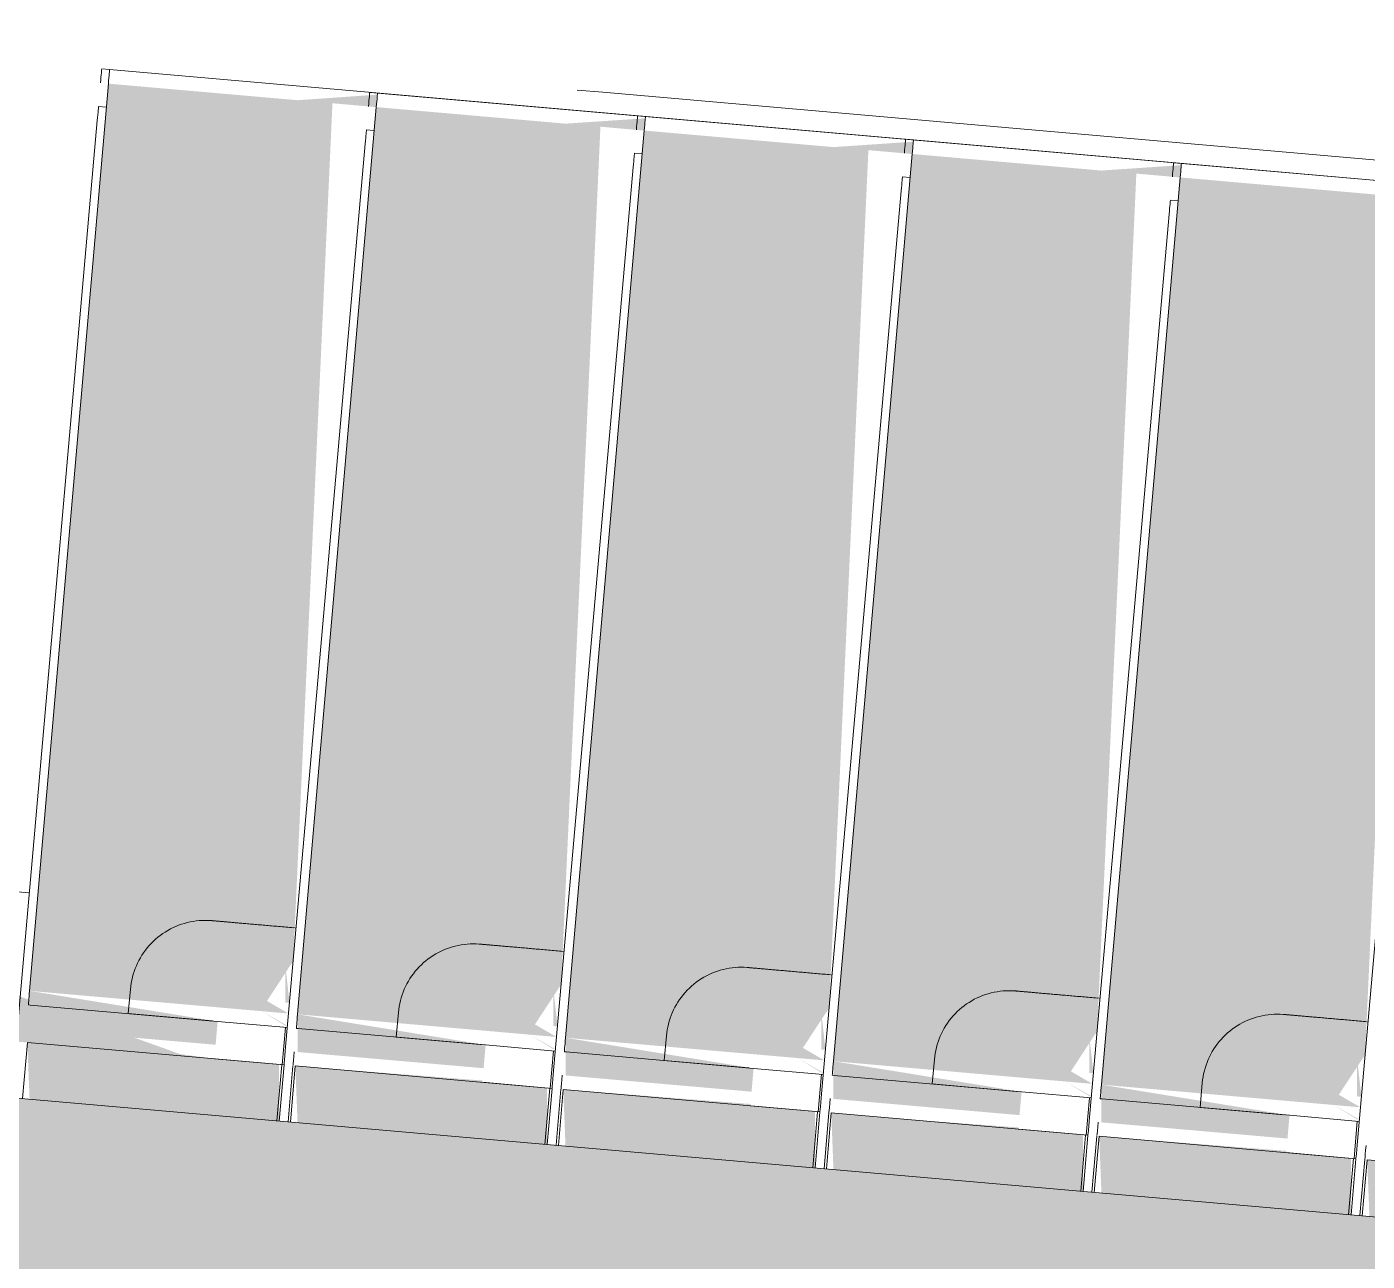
# Model space of a CAD drawing. Header units: millimetres. Extents: x -4612930 to -4329258, y -1064 to 30311.
# Drawn here: x -4357067.8 to -4356996.4, y 16813.4 to 16879.1 of the extents above; entities that cross this region are included whole.
import ezdxf

# ---------------------------------------------------------------- set-up
doc = ezdxf.new("R2010")
doc.units = ezdxf.units.MM
doc.layers.add('A-ROOF', color=132, linetype='Continuous', lineweight=5)
doc.layers.add('Q-SPCQ', color=91, linetype='Continuous', lineweight=5)

# ---------------------------------------------------------------- blocks, each defined once
blk = doc.blocks.new('Static Line_Sayfa_Metal Deck_Pan Mount - Up to 15 _ pitch - Max 2 Users-1848787-NORTH EAST')
at = {"layer": 'Q-SPCQ'}
for points in [[(4342140.032, 16826.544), (4342138.881, 16827.212), (4342140.279, 16829.345), (4342142.369, 16875.023), (4342130.432, 16876.068), (4342126.236, 16827.751), (4342139.856, 16826.559)], [(4342144.705, 16874.819), (4342144.705, 16875.477), (4342140.509, 16875.186)], [(4342154.305, 16825.295), (4342153.153, 16825.963), (4342154.552, 16828.096), (4342156.642, 16873.775), (4342144.705, 16874.819), (4342140.509, 16826.502), (4342154.129, 16825.31)], [(4342158.977, 16873.57), (4342159.024, 16874.223), (4342154.782, 16873.937)], [(4342168.577, 16824.046), (4342167.426, 16824.714), (4342168.824, 16826.847), (4342170.914, 16872.526), (4342158.977, 16873.57), (4342154.782, 16825.253), (4342168.402, 16824.062)], [(4342173.25, 16872.322), (4342173.296, 16872.975), (4342169.054, 16872.689)], [(4342182.85, 16822.797), (4342181.699, 16823.466), (4342183.097, 16825.599), (4342185.187, 16871.277), (4342173.25, 16872.322), (4342169.054, 16824.004), (4342182.674, 16822.813)], [(4342187.523, 16871.073), (4342187.569, 16871.726), (4342183.327, 16871.44)], [(4342197.123, 16821.549), (4342195.971, 16822.217), (4342197.37, 16824.35), (4342199.46, 16870.029), (4342187.523, 16871.073), (4342183.327, 16822.756), (4342196.947, 16821.564)], [(4342140.082, 16827.107), (4342139.856, 16829.153), (4342139.856, 16827.126)], [(4342136.146, 16824.88), (4342136.254, 16826.121), (4342126.236, 16827.751), (4342126.236, 16825.743), (4342136.08, 16824.886)], [(4342154.354, 16825.858), (4342154.129, 16827.904), (4342154.129, 16825.878)], [(4342139.974, 16825.891), (4342138.594, 16826.669), (4342139.856, 16825.901)], [(4342150.419, 16823.631), (4342150.527, 16824.872), (4342140.509, 16826.502), (4342140.509, 16824.494), (4342150.353, 16823.637)], [(4342168.627, 16824.609), (4342168.402, 16826.655), (4342168.402, 16824.629)], [(4342154.247, 16824.642), (4342152.867, 16825.421), (4342154.129, 16824.652)], [(4342182.9, 16823.36), (4342182.674, 16825.407), (4342182.674, 16823.38)], [(4342139.529, 16820.815), (4342139.529, 16823.827), (4342126.118, 16825), (4342126.236, 16821.978)], [(4342136.088, 16824.223), (4342134.129, 16825.052), (4342136.08, 16824.224)], [(4342164.691, 16822.382), (4342164.8, 16823.623), (4342154.782, 16825.253), (4342154.782, 16823.246), (4342164.625, 16822.388)], [(4342168.52, 16823.393), (4342167.139, 16824.172), (4342168.402, 16823.404)], [(4342178.964, 16821.134), (4342179.073, 16822.375), (4342169.054, 16824.004), (4342169.054, 16821.997), (4342178.898, 16821.139)], [(4342197.172, 16822.112), (4342196.947, 16824.158), (4342196.947, 16822.131)], [(4342153.802, 16819.566), (4342153.802, 16822.578), (4342140.391, 16823.751), (4342140.509, 16820.729)], [(4342150.353, 16822.88), (4342150.353, 16822.975), (4342140.509, 16823.741)], [(4342150.361, 16822.974), (4342148.402, 16823.804), (4342150.353, 16822.975)], [(4342168.074, 16818.318), (4342168.074, 16821.329), (4342154.664, 16822.502), (4342154.782, 16819.481)], [(4342164.625, 16821.631), (4342164.625, 16821.726), (4342154.782, 16822.492)], [(4342164.634, 16821.726), (4342162.674, 16822.555), (4342164.625, 16821.726)], [(4342182.793, 16822.145), (4342181.412, 16822.923), (4342182.674, 16822.155)], [(4342193.237, 16819.885), (4342193.345, 16821.126), (4342183.327, 16822.756), (4342183.327, 16820.748), (4342193.171, 16819.891)], [(4342182.347, 16817.069), (4342182.347, 16820.08), (4342168.936, 16821.254), (4342169.054, 16818.232), (4342172.894, 16817.896)], [(4342178.906, 16820.477), (4342176.947, 16821.306), (4342178.898, 16820.478)], [(4342197.065, 16820.896), (4342195.685, 16821.675), (4342196.947, 16820.906)], [(4342178.898, 16820.382), (4342178.898, 16820.478), (4342172.894, 16820.908)], [(4342196.62, 16815.82), (4342196.62, 16818.832), (4342183.209, 16820.005), (4342183.327, 16816.983)], [(4342193.171, 16819.134), (4342193.171, 16819.229), (4342183.327, 16819.995)], [(4342193.179, 16819.228), (4342191.22, 16820.058), (4342193.171, 16819.229)], [(4342210.893, 16814.572), (4342210.893, 16817.583), (4342197.482, 16818.756), (4342197.6, 16815.735)]]:
    blk.add_hatch(color=256, dxfattribs=at).paths.add_polyline_path(points)
h = blk.add_hatch(color=256, dxfattribs=at)
h.paths.add_polyline_path([(4342136.08, 16824.131), (4342134.251, 16824.384), (4342125.729, 16827.449), (4342124.619, 16828.143), (4342091.515, 16831.039), (4342091.253, 16828.05), (4342135.427, 16824.185)])
h.paths.add_polyline_path([(4342301.292, 16861.777), (4342299.706, 16862.012), (4342300.966, 16861.806)])
for p, q in [((4342130.495, 16876.816), (4342130.08, 16876.852)), ((4342229.337, 16868.168), (4342130.495, 16876.816)), ((4342126.236, 16827.751), (4342130.432, 16876.068)), ((4342144.768, 16875.567), (4342144.353, 16875.603)), ((4342243.609, 16866.919), (4342144.768, 16875.567)), ((4342156.777, 16875.608), (4342155.396, 16875.729)), ((4342215.159, 16870.5), (4342156.777, 16875.608)), ((4342129.91, 16874.859), (4342130.317, 16874.824)), ((4342140.509, 16826.502), (4342144.705, 16874.819)), ((4342125.584, 16825.8), (4342129.842, 16874.112)), ((4342159.04, 16874.318), (4342158.626, 16874.354)), ((4342257.882, 16865.671), (4342159.04, 16874.318)), ((4342144.182, 16873.61), (4342144.589, 16873.575)), ((4342154.782, 16825.253), (4342158.977, 16873.57)), ((4342139.856, 16824.551), (4342144.115, 16872.863)), ((4342173.313, 16873.069), (4342172.898, 16873.106)), ((4342272.155, 16864.422), (4342173.313, 16873.069)), ((4342158.455, 16872.362), (4342158.862, 16872.326)), ((4342169.054, 16824.004), (4342173.25, 16872.322)), ((4342187.586, 16871.821), (4342187.171, 16871.857)), ((4342286.427, 16863.173), (4342187.586, 16871.821)), ((4342154.129, 16823.303), (4342158.387, 16871.614)), ((4342172.728, 16871.113), (4342173.135, 16871.077)), ((4342183.327, 16822.756), (4342187.523, 16871.073)), ((4342168.402, 16822.054), (4342172.66, 16870.366)), ((4342187.001, 16869.864), (4342187.408, 16869.829)), ((4342182.674, 16820.805), (4342186.933, 16869.117)), ((4342196.947, 16819.557), (4342201.205, 16867.868)), ((4342131.61, 16827.848), (4342131.496, 16826.537)), ((4342126.267, 16826.994), (4342126.173, 16827.003)), ((4342136.254, 16826.121), (4342126.267, 16826.994)), ((4342131.496, 16826.537), (4342135.959, 16826.147)), ((4342131.496, 16826.537), (4342135.998, 16826.143)), ((4342139.966, 16825.796), (4342136.254, 16826.121)), ((4342145.883, 16826.599), (4342145.768, 16825.288)), ((4342139.865, 16825.805), (4342139.69, 16823.812)), ((4342140.54, 16825.746), (4342140.446, 16825.754)), ((4342150.527, 16824.872), (4342140.54, 16825.746)), ((4342160.156, 16825.35), (4342160.041, 16824.04)), ((4342125.857, 16822.011), (4342126.118, 16825)), ((4342139.79, 16823.804), (4342126.118, 16825)), ((4342145.768, 16825.288), (4342150.232, 16824.898)), ((4342145.768, 16825.288), (4342150.271, 16824.894)), ((4342154.239, 16824.547), (4342150.527, 16824.872)), ((4342139.79, 16823.804), (4342136.08, 16824.128)), ((4342154.137, 16824.556), (4342153.963, 16822.564)), ((4342154.813, 16824.497), (4342154.719, 16824.505)), ((4342164.8, 16823.623), (4342154.813, 16824.497)), ((4342160.041, 16824.04), (4342164.504, 16823.649)), ((4342160.041, 16824.04), (4342164.543, 16823.646)), ((4342174.428, 16824.102), (4342174.314, 16822.791)), ((4342139.665, 16823.815), (4342139.404, 16820.826)), ((4342139.529, 16820.815), (4342139.79, 16823.804)), ((4342140.266, 16823.762), (4342140.004, 16820.774)), ((4342140.129, 16820.763), (4342140.391, 16823.751)), ((4342154.063, 16822.555), (4342140.391, 16823.751)), ((4342168.511, 16823.299), (4342164.8, 16823.623)), ((4342168.41, 16823.307), (4342168.236, 16821.315)), ((4342169.086, 16823.248), (4342168.991, 16823.257)), ((4342179.073, 16822.375), (4342169.086, 16823.248)), ((4342154.063, 16822.555), (4342150.353, 16822.88)), ((4342153.938, 16822.566), (4342153.677, 16819.577)), ((4342153.802, 16819.566), (4342154.063, 16822.555)), ((4342154.538, 16822.513), (4342154.277, 16819.525)), ((4342154.402, 16819.514), (4342154.664, 16822.502)), ((4342168.336, 16821.306), (4342154.664, 16822.502)), ((4342174.314, 16822.791), (4342178.777, 16822.4)), ((4342174.314, 16822.791), (4342178.816, 16822.397)), ((4342188.701, 16822.853), (4342188.586, 16821.542)), ((4342182.784, 16822.05), (4342179.073, 16822.375)), ((4342182.683, 16822.059), (4342182.509, 16820.066)), ((4342183.358, 16822), (4342183.264, 16822.008)), ((4342193.345, 16821.126), (4342183.358, 16822)), ((4342168.336, 16821.306), (4342164.625, 16821.631)), ((4342168.211, 16821.317), (4342167.949, 16818.329)), ((4342168.074, 16818.318), (4342168.336, 16821.306)), ((4342168.811, 16821.265), (4342168.55, 16818.276)), ((4342168.675, 16818.265), (4342168.936, 16821.254)), ((4342182.609, 16820.058), (4342168.936, 16821.254)), ((4342188.586, 16821.542), (4342193.05, 16821.152)), ((4342188.586, 16821.542), (4342193.089, 16821.148)), ((4342197.057, 16820.801), (4342193.345, 16821.126)), ((4342182.609, 16820.058), (4342178.898, 16820.382)), ((4342196.956, 16820.81), (4342196.781, 16818.818)), ((4342182.484, 16820.069), (4342182.222, 16817.08)), ((4342182.347, 16817.069), (4342182.609, 16820.058)), ((4342183.084, 16820.016), (4342182.822, 16817.027)), ((4342182.948, 16817.016), (4342183.209, 16820.005)), ((4342196.881, 16818.809), (4342183.209, 16820.005)), ((4342196.881, 16818.809), (4342193.171, 16819.134)), ((4342196.756, 16818.82), (4342196.495, 16815.831)), ((4342196.62, 16815.82), (4342196.881, 16818.809)), ((4342197.357, 16818.767), (4342197.095, 16815.779)), ((4342197.22, 16815.768), (4342197.482, 16818.756)), ((4342211.154, 16817.56), (4342197.482, 16818.756))]:
    blk.add_line(p, q, dxfattribs=at)
at = {"layer": 'Q-SPCQ', "flags": 128}
for points in [[(4342131.61, 16827.848), (4342131.627, 16828.007), (4342131.651, 16828.166), (4342131.681, 16828.323), (4342131.717, 16828.479), (4342131.759, 16828.634), (4342131.808, 16828.787), (4342131.862, 16828.937), (4342131.923, 16829.086), (4342131.989, 16829.232), (4342132.061, 16829.375), (4342132.139, 16829.515), (4342132.223, 16829.652), (4342132.311, 16829.785), (4342132.405, 16829.915), (4342132.505, 16830.041), (4342132.609, 16830.163), (4342132.718, 16830.28), (4342132.831, 16830.393), (4342132.949, 16830.502), (4342133.072, 16830.606), (4342133.198, 16830.704), (4342133.328, 16830.798), (4342133.462, 16830.886), (4342133.599, 16830.969), (4342133.739, 16831.046), (4342133.883, 16831.118), (4342134.029, 16831.184), (4342134.177, 16831.244), (4342134.328, 16831.298), (4342134.481, 16831.346), (4342134.636, 16831.388), (4342134.792, 16831.423), (4342134.95, 16831.452), (4342135.109, 16831.475), (4342135.268, 16831.492), (4342135.428, 16831.502), (4342135.588, 16831.506), (4342135.748, 16831.503), (4342135.908, 16831.494), (4342135.952, 16831.491)], [(4342140.383, 16831.103), (4342140.186, 16831.12), (4342139.99, 16831.137), (4342139.795, 16831.154), (4342139.602, 16831.171), (4342139.412, 16831.188), (4342139.223, 16831.204), (4342139.038, 16831.221), (4342138.855, 16831.236), (4342138.676, 16831.252), (4342138.501, 16831.268), (4342138.329, 16831.283), (4342138.161, 16831.297), (4342137.998, 16831.311), (4342137.84, 16831.325), (4342137.686, 16831.339), (4342137.538, 16831.352), (4342137.395, 16831.364), (4342137.258, 16831.376), (4342137.126, 16831.388), (4342137.001, 16831.399), (4342136.882, 16831.409), (4342136.769, 16831.419), (4342136.663, 16831.428), (4342136.564, 16831.437), (4342136.472, 16831.445), (4342136.387, 16831.452), (4342136.309, 16831.459), (4342136.239, 16831.465), (4342136.176, 16831.471), (4342136.121, 16831.476), (4342136.073, 16831.48), (4342136.033, 16831.483), (4342136.001, 16831.486), (4342135.977, 16831.488), (4342135.961, 16831.49), (4342135.953, 16831.49)], [(4342135.956, 16831.49), (4342135.967, 16831.489), (4342135.987, 16831.487), (4342136.015, 16831.485), (4342136.051, 16831.482), (4342136.094, 16831.478), (4342136.145, 16831.474), (4342136.204, 16831.468), (4342136.27, 16831.463), (4342136.344, 16831.456), (4342136.425, 16831.449), (4342136.514, 16831.441), (4342136.609, 16831.433), (4342136.711, 16831.424), (4342136.82, 16831.415), (4342136.936, 16831.404), (4342137.058, 16831.394), (4342137.186, 16831.383), (4342137.32, 16831.371), (4342137.46, 16831.359), (4342137.605, 16831.346), (4342137.756, 16831.333), (4342137.912, 16831.319), (4342138.073, 16831.305), (4342138.238, 16831.29), (4342138.407, 16831.276), (4342138.581, 16831.26), (4342138.758, 16831.245), (4342138.939, 16831.229), (4342139.123, 16831.213), (4342139.31, 16831.197), (4342139.499, 16831.18), (4342139.691, 16831.163), (4342139.885, 16831.146), (4342140.08, 16831.129), (4342140.277, 16831.112)], [(4342145.883, 16826.599), (4342145.9, 16826.758), (4342145.924, 16826.917), (4342145.953, 16827.074), (4342145.99, 16827.231), (4342146.032, 16827.385), (4342146.08, 16827.538), (4342146.135, 16827.689), (4342146.195, 16827.837), (4342146.262, 16827.983), (4342146.334, 16828.126), (4342146.412, 16828.266), (4342146.495, 16828.403), (4342146.584, 16828.536), (4342146.678, 16828.666), (4342146.777, 16828.792), (4342146.882, 16828.914), (4342146.99, 16829.032), (4342147.104, 16829.145), (4342147.222, 16829.253), (4342147.344, 16829.357), (4342147.47, 16829.456), (4342147.601, 16829.549), (4342147.734, 16829.637), (4342147.872, 16829.72), (4342148.012, 16829.798), (4342148.155, 16829.869), (4342148.301, 16829.935), (4342148.45, 16829.995), (4342148.601, 16830.049), (4342148.754, 16830.097), (4342148.909, 16830.139), (4342149.065, 16830.174), (4342149.223, 16830.204), (4342149.381, 16830.227), (4342149.541, 16830.243), (4342149.701, 16830.253), (4342149.861, 16830.257), (4342150.021, 16830.254), (4342150.181, 16830.245), (4342150.224, 16830.242)], [(4342154.656, 16829.854), (4342154.459, 16829.871), (4342154.262, 16829.889), (4342154.068, 16829.906), (4342153.875, 16829.922), (4342153.684, 16829.939), (4342153.496, 16829.956), (4342153.311, 16829.972), (4342153.128, 16829.988), (4342152.949, 16830.003), (4342152.773, 16830.019), (4342152.602, 16830.034), (4342152.434, 16830.048), (4342152.271, 16830.063), (4342152.112, 16830.077), (4342151.959, 16830.09), (4342151.811, 16830.103), (4342151.668, 16830.116), (4342151.53, 16830.128), (4342151.399, 16830.139), (4342151.274, 16830.15), (4342151.155, 16830.16), (4342151.042, 16830.17), (4342150.936, 16830.18), (4342150.837, 16830.188), (4342150.745, 16830.196), (4342150.66, 16830.204), (4342150.582, 16830.211), (4342150.512, 16830.217), (4342150.449, 16830.222), (4342150.393, 16830.227), (4342150.346, 16830.231), (4342150.306, 16830.235), (4342150.274, 16830.237), (4342150.25, 16830.24), (4342150.234, 16830.241), (4342150.225, 16830.242)], [(4342150.228, 16830.241), (4342150.24, 16830.24), (4342150.26, 16830.239), (4342150.288, 16830.236), (4342150.323, 16830.233), (4342150.367, 16830.229), (4342150.418, 16830.225), (4342150.477, 16830.22), (4342150.543, 16830.214), (4342150.617, 16830.207), (4342150.698, 16830.2), (4342150.786, 16830.193), (4342150.882, 16830.184), (4342150.984, 16830.175), (4342151.093, 16830.166), (4342151.209, 16830.156), (4342151.331, 16830.145), (4342151.459, 16830.134), (4342151.593, 16830.122), (4342151.733, 16830.11), (4342151.878, 16830.097), (4342152.029, 16830.084), (4342152.185, 16830.07), (4342152.345, 16830.056), (4342152.511, 16830.042), (4342152.68, 16830.027), (4342152.854, 16830.012), (4342153.031, 16829.996), (4342153.212, 16829.98), (4342153.396, 16829.964), (4342153.582, 16829.948), (4342153.772, 16829.931), (4342153.964, 16829.915), (4342154.157, 16829.898), (4342154.353, 16829.881), (4342154.549, 16829.863)], [(4342160.156, 16825.35), (4342160.173, 16825.51), (4342160.196, 16825.668), (4342160.226, 16825.826), (4342160.262, 16825.982), (4342160.305, 16826.136), (4342160.353, 16826.289), (4342160.408, 16826.44), (4342160.468, 16826.588), (4342160.535, 16826.734), (4342160.607, 16826.877), (4342160.685, 16827.017), (4342160.768, 16827.154), (4342160.857, 16827.288), (4342160.951, 16827.417), (4342161.05, 16827.543), (4342161.154, 16827.665), (4342161.263, 16827.783), (4342161.377, 16827.896), (4342161.495, 16828.004), (4342161.617, 16828.108), (4342161.743, 16828.207), (4342161.873, 16828.3), (4342162.007, 16828.389), (4342162.144, 16828.472), (4342162.285, 16828.549), (4342162.428, 16828.621), (4342162.574, 16828.687), (4342162.723, 16828.746), (4342162.874, 16828.8), (4342163.027, 16828.848), (4342163.181, 16828.89), (4342163.338, 16828.926), (4342163.495, 16828.955), (4342163.654, 16828.978), (4342163.813, 16828.994), (4342163.973, 16829.005), (4342164.134, 16829.008), (4342164.294, 16829.006), (4342164.454, 16828.997), (4342164.497, 16828.993)], [(4342168.929, 16828.605), (4342168.731, 16828.623), (4342168.535, 16828.64), (4342168.341, 16828.657), (4342168.148, 16828.674), (4342167.957, 16828.69), (4342167.769, 16828.707), (4342167.583, 16828.723), (4342167.401, 16828.739), (4342167.222, 16828.755), (4342167.046, 16828.77), (4342166.874, 16828.785), (4342166.707, 16828.8), (4342166.544, 16828.814), (4342166.385, 16828.828), (4342166.232, 16828.841), (4342166.083, 16828.854), (4342165.94, 16828.867), (4342165.803, 16828.879), (4342165.672, 16828.89), (4342165.546, 16828.901), (4342165.427, 16828.912), (4342165.315, 16828.922), (4342165.209, 16828.931), (4342165.11, 16828.94), (4342165.017, 16828.948), (4342164.932, 16828.955), (4342164.855, 16828.962), (4342164.784, 16828.968), (4342164.721, 16828.973), (4342164.666, 16828.978), (4342164.619, 16828.982), (4342164.579, 16828.986), (4342164.547, 16828.989), (4342164.523, 16828.991), (4342164.506, 16828.992), (4342164.498, 16828.993)], [(4342164.501, 16828.993), (4342164.513, 16828.992), (4342164.533, 16828.99), (4342164.56, 16828.988), (4342164.596, 16828.984), (4342164.64, 16828.981), (4342164.691, 16828.976), (4342164.749, 16828.971), (4342164.816, 16828.965), (4342164.89, 16828.959), (4342164.971, 16828.952), (4342165.059, 16828.944), (4342165.154, 16828.936), (4342165.257, 16828.927), (4342165.366, 16828.917), (4342165.481, 16828.907), (4342165.603, 16828.896), (4342165.731, 16828.885), (4342165.866, 16828.873), (4342166.005, 16828.861), (4342166.151, 16828.848), (4342166.302, 16828.835), (4342166.457, 16828.822), (4342166.618, 16828.808), (4342166.783, 16828.793), (4342166.953, 16828.778), (4342167.126, 16828.763), (4342167.304, 16828.748), (4342167.484, 16828.732), (4342167.668, 16828.716), (4342167.855, 16828.699), (4342168.045, 16828.683), (4342168.236, 16828.666), (4342168.43, 16828.649), (4342168.625, 16828.632), (4342168.822, 16828.615)], [(4342174.428, 16824.102), (4342174.445, 16824.261), (4342174.469, 16824.42), (4342174.499, 16824.577), (4342174.535, 16824.733), (4342174.577, 16824.888), (4342174.626, 16825.041), (4342174.68, 16825.191), (4342174.741, 16825.34), (4342174.807, 16825.486), (4342174.879, 16825.629), (4342174.957, 16825.769), (4342175.041, 16825.906), (4342175.13, 16826.039), (4342175.224, 16826.169), (4342175.323, 16826.295), (4342175.427, 16826.417), (4342175.536, 16826.534), (4342175.649, 16826.647), (4342175.767, 16826.756), (4342175.89, 16826.859), (4342176.016, 16826.958), (4342176.146, 16827.052), (4342176.28, 16827.14), (4342176.417, 16827.223), (4342176.557, 16827.3), (4342176.701, 16827.372), (4342176.847, 16827.438), (4342176.995, 16827.498), (4342177.146, 16827.552), (4342177.299, 16827.6), (4342177.454, 16827.641), (4342177.61, 16827.677), (4342177.768, 16827.706), (4342177.927, 16827.729), (4342178.086, 16827.746), (4342178.246, 16827.756), (4342178.406, 16827.76), (4342178.567, 16827.757), (4342178.727, 16827.748), (4342178.77, 16827.744)], [(4342183.201, 16827.357), (4342183.004, 16827.374), (4342182.808, 16827.391), (4342182.613, 16827.408), (4342182.421, 16827.425), (4342182.23, 16827.442), (4342182.042, 16827.458), (4342181.856, 16827.474), (4342181.674, 16827.49), (4342181.494, 16827.506), (4342181.319, 16827.521), (4342181.147, 16827.536), (4342180.979, 16827.551), (4342180.816, 16827.565), (4342180.658, 16827.579), (4342180.504, 16827.593), (4342180.356, 16827.606), (4342180.213, 16827.618), (4342180.076, 16827.63), (4342179.944, 16827.642), (4342179.819, 16827.653), (4342179.7, 16827.663), (4342179.587, 16827.673), (4342179.481, 16827.682), (4342179.382, 16827.691), (4342179.29, 16827.699), (4342179.205, 16827.706), (4342179.127, 16827.713), (4342179.057, 16827.719), (4342178.994, 16827.725), (4342178.939, 16827.73), (4342178.891, 16827.734), (4342178.851, 16827.737), (4342178.819, 16827.74), (4342178.795, 16827.742), (4342178.779, 16827.744), (4342178.771, 16827.744)], [(4342178.774, 16827.744), (4342178.786, 16827.743), (4342178.805, 16827.741), (4342178.833, 16827.739), (4342178.869, 16827.736), (4342178.912, 16827.732), (4342178.963, 16827.727), (4342179.022, 16827.722), (4342179.088, 16827.717), (4342179.162, 16827.71), (4342179.243, 16827.703), (4342179.332, 16827.695), (4342179.427, 16827.687), (4342179.529, 16827.678), (4342179.638, 16827.668), (4342179.754, 16827.658), (4342179.876, 16827.648), (4342180.004, 16827.636), (4342180.138, 16827.625), (4342180.278, 16827.612), (4342180.424, 16827.6), (4342180.574, 16827.587), (4342180.73, 16827.573), (4342180.891, 16827.559), (4342181.056, 16827.544), (4342181.226, 16827.53), (4342181.399, 16827.514), (4342181.576, 16827.499), (4342181.757, 16827.483), (4342181.941, 16827.467), (4342182.128, 16827.451), (4342182.317, 16827.434), (4342182.509, 16827.417), (4342182.703, 16827.4), (4342182.898, 16827.383), (4342183.095, 16827.366)], [(4342188.701, 16822.853), (4342188.718, 16823.012), (4342188.742, 16823.171), (4342188.772, 16823.328), (4342188.808, 16823.484), (4342188.85, 16823.639), (4342188.898, 16823.792), (4342188.953, 16823.943), (4342189.014, 16824.091), (4342189.08, 16824.237), (4342189.152, 16824.38), (4342189.23, 16824.52), (4342189.313, 16824.657), (4342189.402, 16824.79), (4342189.496, 16824.92), (4342189.596, 16825.046), (4342189.7, 16825.168), (4342189.809, 16825.285), (4342189.922, 16825.399), (4342190.04, 16825.507), (4342190.162, 16825.611), (4342190.289, 16825.709), (4342190.419, 16825.803), (4342190.552, 16825.891), (4342190.69, 16825.974), (4342190.83, 16826.052), (4342190.973, 16826.123), (4342191.12, 16826.189), (4342191.268, 16826.249), (4342191.419, 16826.303), (4342191.572, 16826.351), (4342191.727, 16826.393), (4342191.883, 16826.428), (4342192.041, 16826.458), (4342192.199, 16826.48), (4342192.359, 16826.497), (4342192.519, 16826.507), (4342192.679, 16826.511), (4342192.839, 16826.508), (4342192.999, 16826.499), (4342193.042, 16826.496)], [(4342197.474, 16826.108), (4342197.277, 16826.125), (4342197.081, 16826.142), (4342196.886, 16826.159), (4342196.693, 16826.176), (4342196.503, 16826.193), (4342196.314, 16826.209), (4342196.129, 16826.226), (4342195.946, 16826.242), (4342195.767, 16826.257), (4342195.591, 16826.273), (4342195.42, 16826.288), (4342195.252, 16826.302), (4342195.089, 16826.317), (4342194.931, 16826.331), (4342194.777, 16826.344), (4342194.629, 16826.357), (4342194.486, 16826.369), (4342194.348, 16826.381), (4342194.217, 16826.393), (4342194.092, 16826.404), (4342193.973, 16826.414), (4342193.86, 16826.424), (4342193.754, 16826.433), (4342193.655, 16826.442), (4342193.563, 16826.45), (4342193.478, 16826.458), (4342193.4, 16826.464), (4342193.33, 16826.471), (4342193.267, 16826.476), (4342193.212, 16826.481), (4342193.164, 16826.485), (4342193.124, 16826.489), (4342193.092, 16826.491), (4342193.068, 16826.493), (4342193.052, 16826.495), (4342193.044, 16826.496)], [(4342193.046, 16826.495), (4342193.058, 16826.494), (4342193.078, 16826.493), (4342193.106, 16826.49), (4342193.142, 16826.487), (4342193.185, 16826.483), (4342193.236, 16826.479), (4342193.295, 16826.474), (4342193.361, 16826.468), (4342193.435, 16826.461), (4342193.516, 16826.454), (4342193.604, 16826.447), (4342193.7, 16826.438), (4342193.802, 16826.429), (4342193.911, 16826.42), (4342194.027, 16826.41), (4342194.149, 16826.399), (4342194.277, 16826.388), (4342194.411, 16826.376), (4342194.551, 16826.364), (4342194.696, 16826.351), (4342194.847, 16826.338), (4342195.003, 16826.324), (4342195.164, 16826.31), (4342195.329, 16826.296), (4342195.498, 16826.281), (4342195.672, 16826.266), (4342195.849, 16826.25), (4342196.03, 16826.234), (4342196.214, 16826.218), (4342196.401, 16826.202), (4342196.59, 16826.185), (4342196.782, 16826.169), (4342196.975, 16826.152), (4342197.171, 16826.135), (4342197.367, 16826.117)]]:
    blk.add_lwpolyline(points, dxfattribs=at)
at = {"layer": 'Q-SPCQ'}
for centre, start_param, end_param in [((4342129.993, 16875.856), 0, 1.318637), ((4342130.408, 16875.819), 4.964548, 6.283186), ((4342144.266, 16874.607), 0, 1.318637), ((4342144.68, 16874.571), 4.964548, 6.283185), ((4342129.823, 16873.863), 0, 1.318637), ((4342158.538, 16873.358), 0, 1.318637), ((4342158.953, 16873.322), 4.964548, 6.283186), ((4342144.095, 16872.614), 0, 1.318637), ((4342172.811, 16872.11), 0, 1.318637), ((4342173.226, 16872.073), 4.964548, 6.283185), ((4342158.368, 16871.366), 0, 1.318637), ((4342187.084, 16870.861), 0, 1.318637), ((4342187.499, 16870.825), 4.964548, 6.283185), ((4342172.641, 16870.117), 0, 1.318637), ((4342186.913, 16868.868), 0, 1.318637), ((4342126.26, 16827.999), 1.822956, 3.141593), ((4342140.533, 16826.75), 1.822956, 3.141593), ((4342154.806, 16825.501), 1.822956, 3.141593), ((4342139.876, 16824.8), 3.361365, 4.46023), ((4342140.355, 16824.758), 1.822956, 2.92182), ((4342169.078, 16824.253), 1.822956, 3.141593), ((4342154.148, 16823.551), 3.361365, 4.460229), ((4342154.628, 16823.509), 1.822956, 2.92182), ((4342183.351, 16823.004), 1.822956, 3.141593), ((4342168.421, 16822.303), 3.361365, 4.460229), ((4342168.9, 16822.261), 1.822956, 2.92182), ((4342182.694, 16821.054), 3.361365, 4.460229), ((4342183.173, 16821.012), 1.822956, 2.92182), ((4342196.967, 16819.805), 3.361365, 4.460229), ((4342197.446, 16819.763), 1.822956, 2.92182)]:
    blk.add_ellipse(centre, major_axis=(0.087, 0.996), ratio=0.002511, start_param=start_param, end_param=end_param, dxfattribs=at)

msp = doc.modelspace()

# ---------------------------------------------------------------- hatches: boundary and pattern name
at = {"layer": 'A-ROOF'}
msp.add_hatch(color=256, dxfattribs=at).paths.add_polyline_path([(-4346757.642, 15891.735), (-4346757.642, 15919.965), (-4366513.209, 17648.353), (-4366512.132, 17620.031), (-4347182.357, 15928.893)])

# ---------------------------------------------------------------- linework, layer by layer
for p, q in [((-4366496.115, 17654.715), (-4357067.716, 16832.969)), ((-4366207.277, 17621.588), (-4346661.639, 15911.566))]:
    msp.add_line(p, q, dxfattribs=at)

# ---------------------------------------------------------------- block references
at = {"layer": 'Q-SPCQ'}
msp.add_blockref('Static Line_Sayfa_Metal Deck_Pan Mount - Up to 15 _ pitch - Max 2 Users-1848787-NORTH EAST', (-8699193.932, 0), dxfattribs=at)

doc.saveas('drawing.dxf')
